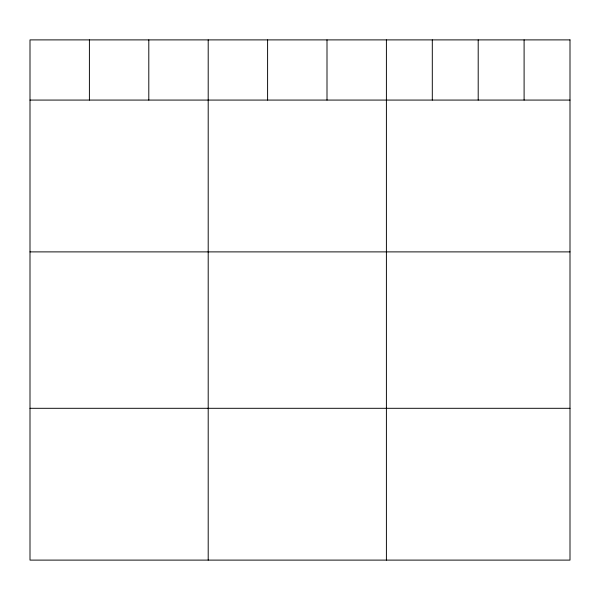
<?xml version="1.0" encoding="UTF-8"?>
<svg xmlns="http://www.w3.org/2000/svg" width="600" height="600" viewBox="0 0 600 600"><rect width="100%" height="100%" fill="white"/><g stroke="black" fill="none" stroke-linecap="round" stroke-linejoin="round"><path stroke-width="0.9" d="M30 100.073L570 100.073M30 251.888L570 251.888M30 408.3L570 408.3M524.1 39.892L524.1 100.073M478.2 39.892L478.2 100.073M432.3 39.892L432.3 100.073M386.4 39.892L386.4 560.107M327 39.892L327 100.073M267.6 39.892L267.6 100.073M208.2 39.892L208.2 560.107M148.8 39.892L148.8 100.073M89.4 39.892L89.4 100.073M570 39.892L30 39.892L30 560.107L570 560.107L570 39.892"/></g></svg>
